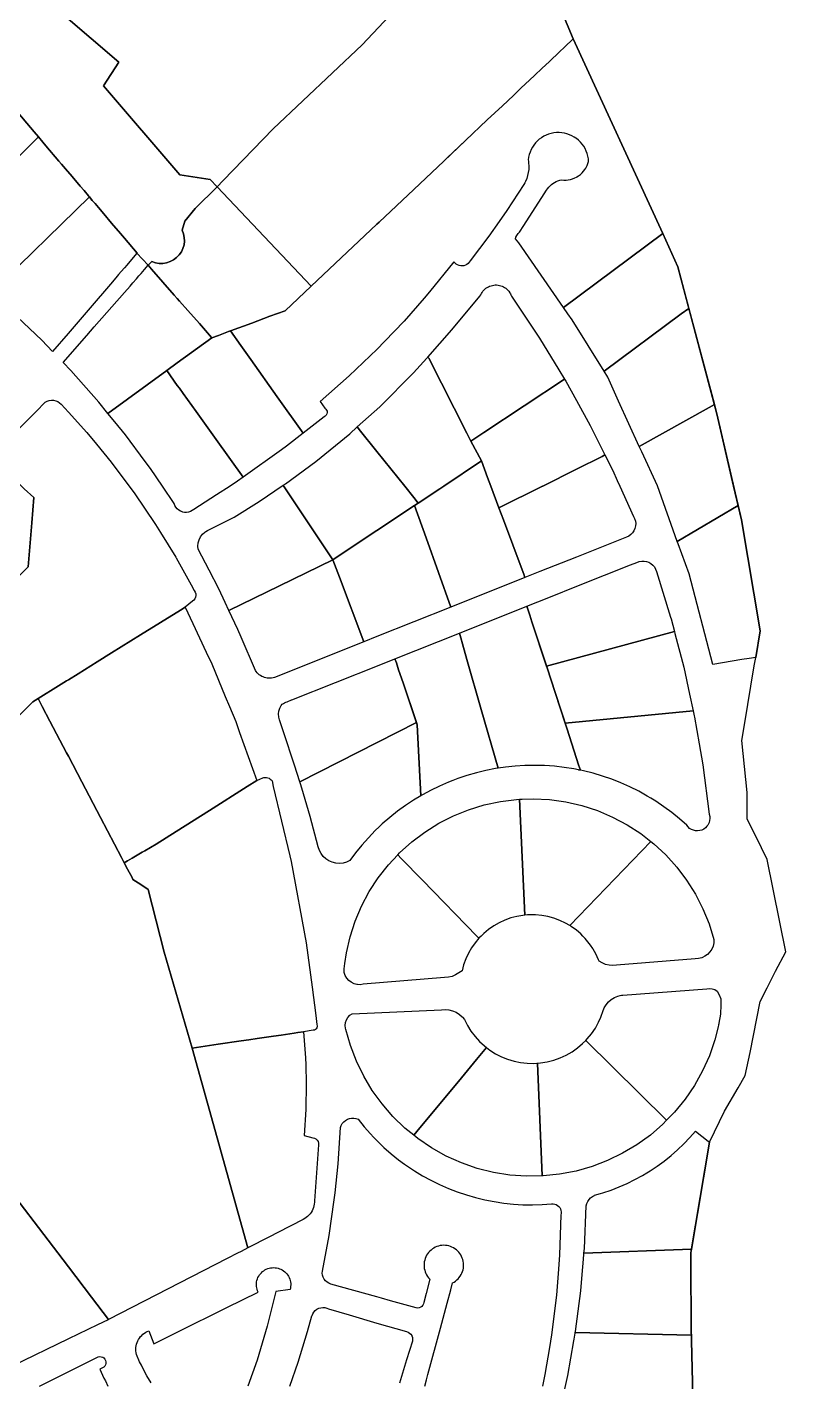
# Model space of a CAD drawing. Header units: metres. Extents: x 3 to 1027712, y 40 to 4430649.
# Drawn here: x 513044.7 to 513294.7, y 4412892.1 to 4413338.8 of the extents above; entities that cross this region are included whole.
import ezdxf

# ---------------------------------------------------------------- set-up
doc = ezdxf.new("R2010")
doc.units = ezdxf.units.M
doc.header["$MEASUREMENT"] = 0
doc.layers.add('A.ES.SDGC.CP.07003.cadastralparcel — CadastralParcel', color=1, linetype='Continuous')

msp = doc.modelspace()

# ---------------------------------------------------------------- linework, layer by layer
at = {"layer": 'A.ES.SDGC.CP.07003.cadastralparcel — CadastralParcel', "color": 7, "linetype": 'Continuous', "flags": 128}
for points in [[(513202.57, 4413387.81), (513224.6, 4413334.94), (513221.75, 4413332.25), (513220.11, 4413330.7), (513216.76, 4413327.54), (513214.31, 4413325.22), (513211.99, 4413323.04), (513210.25, 4413321.39), (513207.48, 4413318.78), (513204.89, 4413316.34), (513201.28, 4413312.92), (513196.31, 4413308.24), (513189.13, 4413301.46), (513181.94, 4413294.67), (513172.05, 4413285.33), (513160.65, 4413274.57), (513159.92, 4413273.88), (513144.21, 4413259.05), (513138.26, 4413253.44), (513138.26, 4413253.44), (513107.29, 4413286.21), (513109.31, 4413288.22), (513125.72, 4413305.35), (513155.11, 4413333.02), (513167.64, 4413346.26)], [(513263.98, 4412887.46), (513263.56, 4412905.62), (513263.52, 4412907.38), (513263.5, 4412908.28), (513263.35, 4412932.89), (513263.31, 4412934.66), (513269.46, 4412971.16), (513274.43, 4412981.37), (513278.91, 4412989.11), (513281.26, 4412993.17), (513282.92, 4413000.71), (513286.21, 4413017.51), (513288.47, 4413022.03), (513291.25, 4413027.58), (513294.67, 4413033.88), (513288.47, 4413064.39), (513286.63, 4413068.19), (513281.96, 4413077.83), (513281.96, 4413086.43), (513280.11, 4413103.61), (513280.98, 4413108.79), (513284.26, 4413128.27), (513284.72, 4413131), (513286.2, 4413139.78), (513280, 4413176.39), (513277.46, 4413187.42), (513271.97, 4413211.29), (513267.78, 4413227.01), (513259.06, 4413259.74), (513254.11, 4413270.82), (513224.6, 4413334.93), (513202.57, 4413387.81)], [(513046.84, 4413351.51), (513074.87, 4413327.24), (513069.85, 4413319.52), (513094.96, 4413290.18), (513105, 4413288.63), (513107.29, 4413286.21), (513107.29, 4413286.21), (513100.1, 4413279.01), (513096.65, 4413274.84), (513095.8, 4413271.89), (513096.24, 4413270.73), (513096.49, 4413269.52), (513096.54, 4413268.28), (513096.39, 4413267.05), (513096.04, 4413265.85), (513095.51, 4413264.73), (513094.8, 4413263.71), (513093.94, 4413262.82), (513092.95, 4413262.08), (513091.85, 4413261.5), (513090.67, 4413261.11), (513089.45, 4413260.92), (513088.21, 4413260.92), (513086.98, 4413261.13), (513085.81, 4413261.52), (513084.6, 4413260.29), (513080.88, 4413264.29), (513080.91, 4413264.33), (513076.75, 4413269.23), (513075.41, 4413270.81), (513072.55, 4413274.18), (513069.95, 4413277.24), (513068.18, 4413279.33), (513067.07, 4413280.64), (513066.16, 4413281.72), (513064.87, 4413283.24), (513063.45, 4413284.91), (513062.19, 4413286.4), (513059.53, 4413289.53), (513057.33, 4413292.13), (513056.07, 4413293.61), (513055.17, 4413294.67), (513050.87, 4413299.74), (513049.88, 4413300.9), (513048.43, 4413302.62), (513047, 4413304.3), (513040.39, 4413312.09)], [(513167.64, 4413346.26), (513155.11, 4413333.02), (513125.72, 4413305.35), (513109.31, 4413288.22), (513107.29, 4413286.21), (513105, 4413288.63), (513094.96, 4413290.18), (513069.85, 4413319.52), (513074.87, 4413327.24), (513046.84, 4413351.51)], [(513032.69, 4413251.17), (513065.21, 4413282.85), (513066.16, 4413281.72), (513067.07, 4413280.64), (513067.07, 4413280.64), (513068.18, 4413279.33), (513069.95, 4413277.24), (513072.55, 4413274.18), (513075.41, 4413270.81), (513076.75, 4413269.23), (513080.91, 4413264.33), (513080.88, 4413264.29), (513078.51, 4413261.52), (513077.52, 4413260.37), (513076.77, 4413259.49), (513075.73, 4413258.28), (513074.83, 4413257.22), (513074.4, 4413256.73), (513072.82, 4413254.88), (513064.82, 4413245.53), (513058.17, 4413237.77), (513053.11, 4413231.85), (513049.49, 4413235.62), (513039.45, 4413245.22)], [(513033.5, 4413197.89), (513047.64, 4413212.12), (513050.64, 4413215.14), (513051.28, 4413215.5), (513051.97, 4413215.72), (513052.68, 4413215.83), (513053.41, 4413215.81), (513054.12, 4413215.66), (513054.79, 4413215.38), (513055.4, 4413215), (513055.93, 4413214.51), (513058.29, 4413211.88), (513064.38, 4413205.14), (513067.54, 4413201.29), (513072.4, 4413195.38), (513078.21, 4413187.62), (513079.96, 4413185.26), (513087.04, 4413174.83), (513088.63, 4413172.24), (513093.65, 4413164.07), (513093.75, 4413163.88), (513098.7, 4413154.93), (513099.75, 4413153.02), (513100.05, 4413152.54), (513100.23, 4413152), (513100.27, 4413151.43), (513100.17, 4413150.87), (513099.93, 4413150.36), (513099.58, 4413149.91), (513099.13, 4413149.56), (513096.73, 4413147.57), (513095.22, 4413146.63), (513082.07, 4413138.45), (513072.51, 4413132.5), (513067.79, 4413129.56), (513061.49, 4413125.64), (513058.29, 4413123.65), (513057.69, 4413123.28), (513055.05, 4413121.63), (513048.32, 4413117.44), (513046.55, 4413116.34), (513045.07, 4413114.85), (513037.77, 4413107.51)], [(513043.98, 4413159.78), (513045.02, 4413160.83), (513045.24, 4413163.55), (513046.21, 4413175.43), (513046.88, 4413183.7), (513043.74, 4413186.64)], [(513037.77, 4413107.51), (513045.07, 4413114.85), (513046.55, 4413116.34), (513048.32, 4413117.44), (513049.68, 4413114.85), (513052.21, 4413110.01), (513057.69, 4413099.56), (513058.29, 4413098.41), (513062.69, 4413090.01), (513068.88, 4413078.2), (513075.78, 4413065.02), (513076.68, 4413063.31), (513077.82, 4413061.14), (513079.26, 4413058.39), (513079.56, 4413057.81), (513080.42, 4413057.24), (513082.14, 4413056.1), (513084.58, 4413054.48), (513089.87, 4413033.86), (513089.87, 4413033.86), (513099.06, 4413002.16), (513117.42, 4412936.28), (513115.18, 4412935.13), (513114.03, 4412934.54), (513110.62, 4412932.79), (513071.55, 4412912.68), (513065.93, 4412920.06), (513058.29, 4412930.11), (513054.82, 4412934.66), (513036.07, 4412959.27)], [(513175.69, 4412890.72), (513176.27, 4412892.85), (513176.73, 4412894.57), (513180.84, 4412909.79), (513183.07, 4412918.04), (513184.27, 4412922.5), (513184.89, 4412924.79), (513185.39, 4412925.06), (513185.86, 4412925.38), (513186.3, 4412925.73), (513186.7, 4412926.13), (513187.08, 4412926.55), (513187.28, 4412926.84), (513187.41, 4412927.01), (513187.7, 4412927.49), (513187.95, 4412928), (513188.16, 4412928.53), (513188.32, 4412929.07), (513188.43, 4412929.63), (513188.49, 4412930.19), (513188.51, 4412930.75), (513188.47, 4412931.32), (513188.39, 4412931.88), (513188.25, 4412932.43), (513188.07, 4412932.97), (513187.85, 4412933.48), (513187.58, 4412933.98), (513187.27, 4412934.45), (513186.92, 4412934.9), (513186.53, 4412935.31), (513186.11, 4412935.69), (513185.65, 4412936.02), (513185.17, 4412936.32), (513184.67, 4412936.58), (513184.14, 4412936.79), (513183.6, 4412936.95), (513183.05, 4412937.07), (513182.48, 4412937.14), (513181.92, 4412937.16), (513181.35, 4412937.13), (513180.79, 4412937.05), (513180.24, 4412936.92), (513179.7, 4412936.75), (513179.18, 4412936.53), (513178.68, 4412936.26), (513178.21, 4412935.96), (513177.76, 4412935.61), (513177.34, 4412935.22), (513176.96, 4412934.81), (513176.62, 4412934.35), (513176.32, 4412933.88), (513176.06, 4412933.37), (513175.84, 4412932.85), (513175.67, 4412932.31), (513175.55, 4412931.76), (513175.48, 4412931.2), (513175.45, 4412930.63), (513175.48, 4412930.07), (513175.55, 4412929.51), (513175.67, 4412928.95), (513175.84, 4412928.41), (513176.06, 4412927.89), (513176.32, 4412927.39), (513176.62, 4412926.91), (513176.96, 4412926.46), (513177.34, 4412926.04), (513177.33, 4412926), (513176.13, 4412921.3), (513175.38, 4412918.34), (513175.28, 4412917.85), (513175.07, 4412917.4), (513174.75, 4412917.02), (513174.35, 4412916.72), (513173.88, 4412916.53), (513173.39, 4412916.46), (513172.89, 4412916.51), (513164.39, 4412918.9), (513161.49, 4412919.71), (513159.92, 4412920.15), (513152.38, 4412922.27), (513144.79, 4412924.4), (513144.14, 4412924.65), (513143.55, 4412925.01), (513143.03, 4412925.47), (513142.6, 4412926.02), (513142.27, 4412926.63), (513142.05, 4412927.29), (513141.95, 4412927.98), (513141.97, 4412928.65), (513141.97, 4412928.67), (513144.16, 4412940.39), (513145.89, 4412952.2), (513146.13, 4412954.47), (513147.15, 4412964.06), (513147.93, 4412975.97), (513148.18, 4412976.66), (513148.54, 4412977.29), (513149, 4412977.86), (513149.56, 4412978.34), (513150.19, 4412978.71), (513150.87, 4412978.96), (513151.59, 4412979.1), (513152.32, 4412979.1), (513153.04, 4412978.98), (513153.73, 4412978.74), (513155.7, 4412976.28), (513157.78, 4412973.9), (513158.8, 4412972.83), (513158.8, 4412972.83), (513159.92, 4412971.67), (513162.25, 4412969.43), (513164.63, 4412967.35), (513167.09, 4412965.38), (513169.07, 4412963.93), (513169.64, 4412963.51), (513172.27, 4412961.76), (513174.97, 4412960.12), (513177.74, 4412958.6), (513180.16, 4412957.41), (513180.57, 4412957.21), (513183.47, 4412955.94), (513186.41, 4412954.8), (513189.41, 4412953.79), (513192.44, 4412952.92), (513195.51, 4412952.17), (513198.61, 4412951.56), (513201.74, 4412951.09), (513204.88, 4412950.76), (513208.03, 4412950.56), (513208.65, 4412950.55), (513211.19, 4412950.5), (513214.35, 4412950.58), (513217.5, 4412950.8), (513218.01, 4412950.82), (513218.51, 4412950.74), (513219, 4412950.57), (513219.44, 4412950.32), (513219.83, 4412950), (513220.16, 4412949.61), (513220.42, 4412949.17), (513220.58, 4412948.68), (513220.66, 4412948.18), (513220.65, 4412947.67), (513220.55, 4412947.17), (513220.12, 4412933.96), (513219.65, 4412927.91), (513219.09, 4412920.77), (513217.48, 4412907.65), (513216.77, 4412903.42), (513215.28, 4412894.61), (513214.44, 4412890.72)], [(513036.07, 4412959.27), (513054.82, 4412934.66), (513058.29, 4412930.11), (513065.93, 4412920.06), (513071.55, 4412912.68), (513071.43, 4412912.62), (513067.93, 4412910.93), (513058.29, 4412906.28), (513039.72, 4412897.33)], [(513085.54, 4412891.83), (513084.18, 4412894.1), (513082.93, 4412896.41), (513082.33, 4412897.64), (513081.77, 4412898.78), (513080.71, 4412901.2), (513080.59, 4412901.76), (513080.52, 4412902.32), (513080.5, 4412902.88), (513080.53, 4412903.45), (513080.61, 4412904.01), (513080.74, 4412904.56), (513080.91, 4412905.1), (513081.13, 4412905.62), (513081.4, 4412906.12), (513081.71, 4412906.59), (513082.06, 4412907.04), (513082.44, 4412907.45), (513082.87, 4412907.83), (513083.32, 4412908.17), (513083.8, 4412908.47), (513084.3, 4412908.72), (513084.83, 4412908.93), (513086.46, 4412904.71), (513094.18, 4412908.54), (513110.52, 4412916.64), (513120.77, 4412921.72), (513120.58, 4412922.18), (513120.43, 4412922.65), (513120.32, 4412923.13), (513120.25, 4412923.62), (513120.24, 4412923.97), (513120.24, 4412923.97), (513120.23, 4412924.12), (513120.25, 4412924.61), (513120.31, 4412925.1), (513120.42, 4412925.59), (513120.57, 4412926.06), (513120.75, 4412926.52), (513120.98, 4412926.96), (513121.25, 4412927.38), (513121.55, 4412927.77), (513121.88, 4412928.14), (513122.25, 4412928.47), (513122.64, 4412928.77), (513123.06, 4412929.04), (513123.5, 4412929.27), (513123.96, 4412929.46), (513124.43, 4412929.61), (513124.91, 4412929.71), (513125.4, 4412929.78), (513125.9, 4412929.8), (513126.39, 4412929.78), (513126.89, 4412929.71), (513127.37, 4412929.6), (513127.84, 4412929.45), (513128.3, 4412929.26), (513128.74, 4412929.03), (513129.15, 4412928.76), (513129.55, 4412928.46), (513129.91, 4412928.12), (513130.24, 4412927.76), (513130.54, 4412927.36), (513130.81, 4412926.94), (513131.03, 4412926.5), (513131.22, 4412926.04), (513131.37, 4412925.57), (513131.47, 4412925.08), (513131.53, 4412924.59), (513131.55, 4412924.1), (513131.52, 4412923.6), (513131.49, 4412923.33), (513131.46, 4412923.11), (513131.34, 4412922.63), (513126.67, 4412921.95), (513124.24, 4412912.22), (513123.82, 4412910.52), (513120.43, 4412899.24), (513117.42, 4412890.72)], [(513131.29, 4412890.72), (513133.99, 4412898.58), (513137.02, 4412908.79), (513138.54, 4412913.93), (513138.56, 4412913.99), (513138.82, 4412914.61), (513139.18, 4412915.17), (513139.63, 4412915.67), (513140.17, 4412916.07), (513140.77, 4412916.38), (513141.41, 4412916.58), (513142.07, 4412916.66), (513142.74, 4412916.63), (513143.4, 4412916.48), (513144.02, 4412916.22), (513150.76, 4412914.24), (513159.92, 4412911.54), (513169.63, 4412908.69), (513170.2, 4412908.53), (513170.72, 4412908.24), (513171.15, 4412907.83), (513171.39, 4412907.46), (513171.47, 4412907.33), (513171.66, 4412906.77), (513171.68, 4412906.49), (513171.71, 4412906.18), (513171.61, 4412905.59), (513169.72, 4412899.35), (513167.39, 4412891.69)], [(513048.76, 4412890.72), (513068.14, 4412900.39), (513068.63, 4412900.48), (513069.12, 4412900.44), (513069.59, 4412900.28), (513070, 4412900.01), (513070.33, 4412899.65), (513070.56, 4412899.21), (513070.68, 4412898.73), (513070.67, 4412898.23), (513070.54, 4412897.76), (513070.29, 4412897.33), (513069.94, 4412896.98), (513068.69, 4412896.35), (513070.02, 4412893.36), (513070.47, 4412892.46), (513071.33, 4412890.72)]]:
    msp.add_lwpolyline(points, dxfattribs=at)
for points in [[(513035.15, 4413289.55), (513006.22, 4413312.4), (513014.37, 4413326.55), (513019.77, 4413335.91), (513019.94, 4413336.21), (513020.19, 4413335.91), (513021.15, 4413334.78), (513028.44, 4413326.19), (513040.39, 4413312.09), (513047, 4413304.3), (513048.43, 4413302.62), (513035.15, 4413289.55)], [(513135.59, 4413204.94), (513127.07, 4413216.97), (513118.36, 4413229.27), (513115.13, 4413233.83), (513111.71, 4413238.66), (513118.71, 4413241.26), (513124.7, 4413243.48), (513129.67, 4413245.33), (513138.26, 4413253.44), (513144.21, 4413259.05), (513159.92, 4413273.88), (513160.65, 4413274.57), (513172.05, 4413285.33), (513181.94, 4413294.67), (513183.03, 4413295.7), (513189.13, 4413301.46), (513196.31, 4413308.24), (513201.28, 4413312.92), (513204.89, 4413316.34), (513207.48, 4413318.78), (513210.25, 4413321.39), (513211.99, 4413323.04), (513214.31, 4413325.22), (513216.76, 4413327.54), (513220.11, 4413330.7), (513221.75, 4413332.25), (513224.6, 4413334.94), (513254.1, 4413270.82), (513221.43, 4413246.38), (513206.69, 4413267.69), (513205.64, 4413269.06), (513205.75, 4413269.53), (513206.03, 4413270.17), (513206.42, 4413270.76), (513206.89, 4413271.27), (513208.32, 4413273.47), (513215.03, 4413283.82), (513215.81, 4413285.02), (513216.15, 4413285.55), (513216.54, 4413286.04), (513216.97, 4413286.49), (513217.43, 4413286.91), (513217.93, 4413287.29), (513218.46, 4413287.62), (513219.01, 4413287.9), (513219.59, 4413288.14), (513220.19, 4413288.32), (513220.8, 4413288.45), (513221.53, 4413288.4), (513222.26, 4413288.41), (513222.99, 4413288.49), (513223.72, 4413288.64), (513224.42, 4413288.85), (513225.1, 4413289.12), (513225.66, 4413289.4), (513225.76, 4413289.45), (513226.38, 4413289.84), (513226.97, 4413290.29), (513227.51, 4413290.78), (513228.01, 4413291.32), (513228.45, 4413291.91), (513228.73, 4413292.35), (513228.85, 4413292.53), (513229.18, 4413293.18), (513229.45, 4413293.87), (513229.67, 4413294.57), (513229.66, 4413294.67), (513229.59, 4413295.44), (513229.43, 4413296.31), (513229.2, 4413297.15), (513228.89, 4413297.98), (513228.51, 4413298.77), (513228.07, 4413299.53), (513227.56, 4413300.24), (513226.99, 4413300.91), (513226.36, 4413301.53), (513225.66, 4413302.09), (513225.43, 4413302.25), (513224.95, 4413302.58), (513224.18, 4413303.01), (513223.38, 4413303.37), (513222.55, 4413303.65), (513221.7, 4413303.87), (513220.83, 4413304.01), (513219.96, 4413304.07), (513219.08, 4413304.05), (513218.2, 4413303.96), (513217.34, 4413303.79), (513216.5, 4413303.54), (513215.68, 4413303.22), (513214.89, 4413302.83), (513214.14, 4413302.38), (513213.43, 4413301.86), (513212.77, 4413301.28), (513212.17, 4413300.64), (513211.62, 4413299.95), (513211.14, 4413299.22), (513210.72, 4413298.44), (513210.37, 4413297.64), (513210.1, 4413296.8), (513209.89, 4413295.95), (513209.77, 4413295.08), (513209.83, 4413294.67), (513209.92, 4413294.04), (513209.98, 4413292.99), (513209.95, 4413291.94), (513209.81, 4413290.9), (513209.59, 4413289.87), (513209.27, 4413288.87), (513208.86, 4413287.9), (513208.66, 4413287.52), (513208.37, 4413286.98), (513202.77, 4413278.36), (513200.24, 4413274.76), (513196.86, 4413269.96), (513190.65, 4413261.77), (513190.36, 4413261.32), (513190, 4413260.92), (513189.58, 4413260.59), (513189.11, 4413260.34), (513188.6, 4413260.17), (513188.07, 4413260.1), (513187.54, 4413260.11), (513187.01, 4413260.22), (513186.52, 4413260.42), (513186.06, 4413260.7), (513185.79, 4413260.94), (513185.66, 4413261.05), (513185.33, 4413261.47), (513177.31, 4413251.51), (513175.51, 4413249.46), (513168.87, 4413241.9), (513162.43, 4413235.17), (513160.03, 4413232.67), (513150.8, 4413223.82), (513141.2, 4413215.39), (513142.77, 4413213.17), (513143.1, 4413212.9), (513143.35, 4413212.55), (513143.5, 4413212.15), (513143.52, 4413211.72), (513143.44, 4413211.3), (513143.23, 4413210.92), (513142.94, 4413210.6), (513142.57, 4413210.38), (513135.59, 4413204.94)], [(513034.77, 4413289.16), (513048.43, 4413302.62), (513049.88, 4413300.9), (513050.87, 4413299.74), (513055.17, 4413294.67), (513056.07, 4413293.61), (513057.33, 4413292.13), (513059.53, 4413289.53), (513062.19, 4413286.4), (513063.45, 4413284.91), (513064.87, 4413283.24), (513065.21, 4413282.85), (513032.69, 4413251.17), (513029.02, 4413254.4), (513028.44, 4413254.87), (513019.56, 4413262.06), (513018.22, 4413263.14), (513015.74, 4413264.98), (513012.59, 4413267.32), (513034.77, 4413289.16)], [(513138.26, 4413253.44), (513129.67, 4413245.33), (513124.7, 4413243.48), (513118.71, 4413241.26), (513111.71, 4413238.66), (513111.08, 4413238.42), (513107.79, 4413237.2), (513105.55, 4413236.37), (513105.46, 4413236.47), (513101.44, 4413241.06), (513097.64, 4413245.4), (513094.9, 4413248.52), (513094.18, 4413249.35), (513093.18, 4413250.5), (513089.43, 4413254.77), (513085.72, 4413259.01), (513084.6, 4413260.29), (513085.81, 4413261.52), (513086.98, 4413261.13), (513088.21, 4413260.92), (513089.45, 4413260.92), (513090.67, 4413261.11), (513091.85, 4413261.5), (513092.95, 4413262.08), (513093.94, 4413262.82), (513094.8, 4413263.71), (513095.51, 4413264.73), (513096.04, 4413265.85), (513096.39, 4413267.05), (513096.54, 4413268.28), (513096.49, 4413269.52), (513096.24, 4413270.73), (513095.8, 4413271.89), (513096.65, 4413274.84), (513100.1, 4413279.01), (513107.29, 4413286.21), (513138.26, 4413253.44)], [(513254.1, 4413270.82), (513259.06, 4413259.74), (513262.71, 4413246.04), (513260.16, 4413244.27), (513234.75, 4413225.42), (513224.23, 4413242.34), (513222.84, 4413244.34), (513221.43, 4413246.38), (513254.1, 4413270.82)], [(513085.72, 4413259.01), (513089.43, 4413254.77), (513093.18, 4413250.5), (513094.18, 4413249.35), (513094.9, 4413248.52), (513097.64, 4413245.4), (513101.44, 4413241.06), (513105.46, 4413236.47), (513105.55, 4413236.37), (513094.18, 4413228.09), (513090.71, 4413225.56), (513071.34, 4413211.46), (513068.31, 4413215.19), (513059.11, 4413225.6), (513056.56, 4413228.26), (513064.33, 4413237.14), (513066.81, 4413239.97), (513076.78, 4413251.36), (513078.61, 4413253.45), (513079.51, 4413254.48), (513080.73, 4413255.87), (513081.55, 4413256.81), (513082.24, 4413257.59), (513083.34, 4413258.86), (513084.6, 4413260.29), (513085.72, 4413259.01)], [(513177.09, 4413229.65), (513176.74, 4413230.04), (513184.57, 4413239.07), (513193.79, 4413250.07), (513194.15, 4413250.54), (513194.35, 4413250.97), (513194.59, 4413251.37), (513194.87, 4413251.75), (513195.17, 4413252.1), (513195.5, 4413252.43), (513195.86, 4413252.73), (513196.25, 4413252.99), (513196.65, 4413253.22), (513197.08, 4413253.42), (513197.52, 4413253.58), (513197.97, 4413253.69), (513198.43, 4413253.77), (513198.9, 4413253.81), (513199.37, 4413253.81), (513199.83, 4413253.77), (513200.29, 4413253.69), (513200.74, 4413253.57), (513201.18, 4413253.41), (513201.61, 4413253.21), (513202.01, 4413252.98), (513202.4, 4413252.71), (513202.75, 4413252.41), (513203.09, 4413252.08), (513203.39, 4413251.73), (513203.56, 4413251.49), (513203.66, 4413251.35), (513203.9, 4413250.94), (513204.1, 4413250.52), (513204.26, 4413250.08), (513213.04, 4413236.93), (513213.49, 4413236.26), (513219.86, 4413225.81), (513221.74, 4413222.73), (513195.2, 4413205.2), (513190.89, 4413202.35), (513189.51, 4413204.95), (513177.09, 4413229.65)], [(513260.16, 4413244.27), (513262.71, 4413246.04), (513271.13, 4413214.44), (513269.37, 4413213.44), (513246.38, 4413200.57), (513239.49, 4413215.55), (513235.99, 4413223.42), (513234.75, 4413225.42), (513260.16, 4413244.27)], [(513111.71, 4413238.66), (513115.13, 4413233.83), (513118.36, 4413229.27), (513127.07, 4413216.97), (513135.59, 4413204.94), (513130.1, 4413200.66), (513128.54, 4413199.44), (513115.89, 4413190.45), (513107, 4413202.84), (513100.37, 4413212.08), (513096.12, 4413218.02), (513094.85, 4413219.78), (513094.18, 4413220.72), (513090.71, 4413225.56), (513094.18, 4413228.09), (513105.55, 4413236.37), (513107.79, 4413237.2), (513111.08, 4413238.42), (513111.71, 4413238.66)], [(513176.39, 4413229.66), (513176.74, 4413230.04), (513177.09, 4413229.65), (513189.51, 4413204.95), (513190.89, 4413202.35), (513194.38, 4413195.79), (513181.95, 4413187.51), (513180.64, 4413186.64), (513173.56, 4413181.92), (513172.08, 4413183.77), (513169.08, 4413187.51), (513159.92, 4413198.95), (513154.11, 4413206.21), (513153.84, 4413206.54), (513153.47, 4413207.01), (513160.86, 4413213.68), (513172.03, 4413224.85), (513176.39, 4413229.66)], [(513094.85, 4413219.78), (513096.12, 4413218.02), (513100.37, 4413212.08), (513107, 4413202.84), (513115.89, 4413190.45), (513114.05, 4413189.14), (513111.54, 4413187.52), (513107.04, 4413184.61), (513099.67, 4413179.83), (513099.11, 4413179.48), (513098.51, 4413179.13), (513097.87, 4413178.92), (513097.2, 4413178.8), (513096.52, 4413178.83), (513095.89, 4413178.94), (513095.85, 4413178.96), (513095.22, 4413179.2), (513094.64, 4413179.55), (513094.13, 4413180), (513093.71, 4413180.54), (513093.39, 4413181.14), (513093.18, 4413181.78), (513089.28, 4413187.52), (513085.36, 4413193.26), (513083.58, 4413195.66), (513077.06, 4413204.4), (513073.55, 4413208.73), (513071.34, 4413211.46), (513090.71, 4413225.56), (513094.18, 4413220.72), (513094.85, 4413219.78)], [(513195.2, 4413205.2), (513221.74, 4413222.73), (513222.14, 4413222.07), (513225.66, 4413215.7), (513230.18, 4413207.53), (513235.07, 4413197.75), (513234.1, 4413197.27), (513225.66, 4413193.04), (513214.6, 4413187.51), (513214.45, 4413187.43), (513200.15, 4413180.29), (513197.46, 4413187.51), (513196.41, 4413190.32), (513194.38, 4413195.79), (513190.89, 4413202.35), (513195.2, 4413205.2)], [(513278.91, 4413181.14), (513258.9, 4413169.28), (513252.37, 4413187.54), (513247.21, 4413198.75), (513246.38, 4413200.57), (513269.37, 4413213.44), (513271.13, 4413214.44), (513271.97, 4413211.29), (513277.95, 4413185.31), (513278.91, 4413181.14)], [(513147.17, 4413164.36), (513145.42, 4413163.18), (513129.36, 4413187.29), (513129, 4413187.75), (513129.79, 4413188.29), (513139.77, 4413195.63), (513150.96, 4413204.74), (513153.47, 4413207.01), (513153.84, 4413206.54), (513154.11, 4413206.21), (513159.92, 4413198.95), (513169.08, 4413187.51), (513172.08, 4413183.77), (513173.56, 4413181.92), (513172.33, 4413181.1), (513159.92, 4413172.85), (513147.17, 4413164.36)], [(513033.93, 4413195.83), (513038.29, 4413191.75), (513040.35, 4413189.82), (513042.37, 4413187.93), (513043.74, 4413186.64), (513046.88, 4413183.7), (513046.21, 4413175.43), (513045.24, 4413163.55), (513045.02, 4413160.83), (513043.98, 4413159.78), (513042.86, 4413158.65), (513040.05, 4413155.8), (513033.71, 4413149.39), (513033.16, 4413149.97), (513032.39, 4413150.78), (513029.65, 4413153.65), (513010.01, 4413174.22), (513020.29, 4413184.58), (513032.65, 4413197.03), (513033.93, 4413195.83)], [(513194.38, 4413195.79), (513196.41, 4413190.32), (513197.46, 4413187.51), (513200.15, 4413180.29), (513201.61, 4413176.38), (513207.77, 4413159.84), (513208.29, 4413158.44), (513208.71, 4413157.32), (513184.25, 4413147.55), (513176.12, 4413170.46), (513172.33, 4413181.1), (513173.56, 4413181.92), (513180.64, 4413186.64), (513181.95, 4413187.51), (513194.38, 4413195.79)], [(513235.07, 4413197.75), (513237.62, 4413192.66), (513239.11, 4413189.34), (513239.93, 4413187.51), (513244.43, 4413177.5), (513244.82, 4413176.77), (513245.07, 4413175.98), (513245.18, 4413175.16), (513245.13, 4413174.34), (513244.94, 4413173.53), (513244.61, 4413172.77), (513244.15, 4413172.09), (513243.57, 4413171.49), (513242.89, 4413171.01), (513242.14, 4413170.66), (513239.43, 4413169.58), (513225.66, 4413164.08), (513213.65, 4413159.29), (513208.71, 4413157.32), (513208.29, 4413158.44), (513207.77, 4413159.84), (513201.61, 4413176.38), (513200.15, 4413180.29), (513214.45, 4413187.43), (513214.6, 4413187.51), (513225.66, 4413193.04), (513234.1, 4413197.27), (513235.07, 4413197.75)], [(513145.42, 4413163.18), (513127.79, 4413154.6), (513111.15, 4413146.5), (513109.94, 4413149.06), (513107.81, 4413153.58), (513104.64, 4413159.73), (513101.05, 4413166.67), (513100.95, 4413167.73), (513101.05, 4413168.79), (513101.35, 4413169.81), (513101.83, 4413170.76), (513102.48, 4413171.6), (513103.28, 4413172.31), (513103.53, 4413172.49), (513104.09, 4413172.81), (513112.87, 4413177.27), (513121.09, 4413182.46), (513129, 4413187.75), (513129.36, 4413187.29), (513145.42, 4413163.18)], [(513172.33, 4413181.1), (513176.12, 4413170.46), (513184.25, 4413147.55), (513159.92, 4413137.85), (513155.68, 4413136.16), (513147.61, 4413157.42), (513145.42, 4413163.18), (513147.17, 4413164.36), (513159.92, 4413172.85), (513172.33, 4413181.1)], [(513280, 4413176.39), (513286.19, 4413139.78), (513284.72, 4413131.01), (513282.62, 4413130.66), (513280.2, 4413130.27), (513270.56, 4413128.69), (513262.75, 4413158.52), (513259.19, 4413168.46), (513258.9, 4413169.28), (513278.91, 4413181.14), (513280, 4413176.39)], [(513145.42, 4413163.18), (513147.61, 4413157.42), (513155.68, 4413136.16), (513126.19, 4413124.39), (513125.73, 4413124.26), (513125.25, 4413124.18), (513124.77, 4413124.14), (513124.29, 4413124.14), (513123.85, 4413124.18), (513123.81, 4413124.18), (513123.34, 4413124.27), (513122.87, 4413124.39), (513122.42, 4413124.56), (513121.99, 4413124.76), (513121.57, 4413125.01), (513121.18, 4413125.28), (513120.81, 4413125.6), (513120.47, 4413125.94), (513120.17, 4413126.31), (513119.89, 4413126.71), (513115.19, 4413137.69), (513114.09, 4413140.26), (513111.15, 4413146.5), (513127.79, 4413154.6), (513145.42, 4413163.18)], [(513215.8, 4413128.14), (513211.02, 4413142.79), (513210.32, 4413144.95), (513209.36, 4413147.89), (513216.58, 4413150.77), (513226.38, 4413154.68), (513243.5, 4413161.5), (513245.61, 4413162.34), (513246.36, 4413162.63), (513247.16, 4413162.78), (513247.96, 4413162.79), (513248.76, 4413162.66), (513249.52, 4413162.39), (513250.22, 4413161.99), (513250.84, 4413161.47), (513251.36, 4413160.85), (513251.76, 4413160.15), (513252.03, 4413159.39), (513256.68, 4413144.27), (513256.86, 4413143.69), (513257.95, 4413139.52), (513215.8, 4413128.14)], [(513096.73, 4413147.57), (513099.29, 4413142.15), (513103.73, 4413132.73), (513105.54, 4413128.9), (513109.98, 4413118.16), (513111.35, 4413114.85), (513113.42, 4413109.83), (513114.68, 4413106.29), (513120.35, 4413090.38), (513117.2, 4413088.39), (513104.78, 4413080.54), (513093.83, 4413073.62), (513087.24, 4413069.46), (513083.47, 4413067.27), (513082.58, 4413066.75), (513080.93, 4413065.78), (513079.33, 4413064.85), (513077.76, 4413063.94), (513076.68, 4413063.31), (513075.78, 4413065.02), (513068.88, 4413078.2), (513062.69, 4413090.01), (513058.29, 4413098.41), (513057.69, 4413099.56), (513052.21, 4413110.01), (513049.68, 4413114.85), (513048.32, 4413117.44), (513055.05, 4413121.63), (513057.69, 4413123.28), (513058.29, 4413123.65), (513061.49, 4413125.64), (513067.79, 4413129.56), (513072.51, 4413132.5), (513082.07, 4413138.45), (513095.22, 4413146.63), (513096.73, 4413147.57)], [(513210.32, 4413144.95), (513211.02, 4413142.79), (513215.98, 4413127.57), (513218.63, 4413119.44), (513222.56, 4413107.36), (513226.38, 4413095.62), (513226.98, 4413093.78), (513226.51, 4413093.87), (513226.38, 4413093.9), (513224.83, 4413094.22), (513221.64, 4413094.73), (513218.42, 4413095.1), (513215.19, 4413095.32), (513211.95, 4413095.41), (513208.71, 4413095.35), (513205.48, 4413095.15), (513202.25, 4413094.81), (513199.88, 4413094.45), (513194.33, 4413113.81), (513189.6, 4413130.31), (513188.11, 4413135.49), (513187.54, 4413137.5), (513187.1, 4413139.02), (513209.36, 4413147.89), (513210.32, 4413144.95)], [(513174.37, 4413085.38), (513173.19, 4413108.81), (513168.53, 4413122.66), (513167.09, 4413126.96), (513166.34, 4413129.19), (513165.88, 4413130.56), (513187.1, 4413139.02), (513187.54, 4413137.5), (513188.11, 4413135.49), (513189.6, 4413130.31), (513194.33, 4413113.81), (513199.88, 4413094.45), (513199.05, 4413094.33), (513195.87, 4413093.72), (513192.72, 4413092.96), (513189.61, 4413092.07), (513186.54, 4413091.05), (513185, 4413090.46), (513183.51, 4413089.89), (513180.54, 4413088.58), (513177.63, 4413087.17), (513176.59, 4413086.61), (513174.78, 4413085.62), (513174.37, 4413085.38)], [(513221.92, 4413109.34), (513218.63, 4413119.44), (513215.98, 4413127.57), (513215.8, 4413128.14), (513257.95, 4413139.52), (513258.1, 4413138.94), (513261.02, 4413127.81), (513262.95, 4413118.9), (513264.16, 4413113.35), (513221.92, 4413109.34)], [(513134.56, 4413089.96), (513132.76, 4413095.44), (513129.12, 4413106.52), (513127.85, 4413110.41), (513127.57, 4413111.36), (513127.49, 4413112.35), (513127.62, 4413113.33), (513127.93, 4413114.26), (513128.43, 4413115.11), (513128.76, 4413115.58), (513129.12, 4413115.83), (513129.5, 4413116.06), (513129.9, 4413116.25), (513130.32, 4413116.39), (513131.78, 4413116.98), (513131.88, 4413117.02), (513160.65, 4413128.48), (513165.88, 4413130.56), (513166.34, 4413129.19), (513167.09, 4413126.96), (513168.53, 4413122.66), (513172.96, 4413109.5), (513134.56, 4413089.96)], [(513264.57, 4413111.34), (513266.09, 4413102.53), (513267.3, 4413095.57), (513269.41, 4413079.28), (513269.57, 4413078.6), (513269.62, 4413077.9), (513269.55, 4413077.2), (513269.36, 4413076.52), (513269.07, 4413075.88), (513268.97, 4413075.73), (513268.66, 4413075.31), (513268.17, 4413074.81), (513267.6, 4413074.4), (513266.97, 4413074.09), (513266.29, 4413073.89), (513265.59, 4413073.81), (513264.89, 4413073.85), (513264.21, 4413074.01), (513263.56, 4413074.28), (513262.96, 4413074.65), (513262.44, 4413075.12), (513262.01, 4413075.67), (513259.59, 4413077.82), (513257.07, 4413079.86), (513254.47, 4413081.78), (513251.78, 4413083.6), (513250.18, 4413084.58), (513249.02, 4413085.29), (513246.19, 4413086.86), (513243.29, 4413088.31), (513240.33, 4413089.63), (513237.32, 4413090.81), (513234.26, 4413091.87), (513231.15, 4413092.79), (513228.01, 4413093.57), (513226.98, 4413093.78), (513226.38, 4413095.62), (513222.56, 4413107.36), (513221.92, 4413109.34), (513264.16, 4413113.35), (513264.5, 4413111.76), (513264.57, 4413111.34)], [(513173.19, 4413108.81), (513174.37, 4413085.38), (513172.01, 4413083.96), (513169.31, 4413082.17), (513166.69, 4413080.26), (513164.15, 4413078.25), (513161.71, 4413076.12), (513160.64, 4413075.1), (513159.36, 4413073.89), (513157.11, 4413071.55), (513154.97, 4413069.13), (513152.93, 4413066.61), (513151, 4413064.01), (513149.92, 4413063.51), (513148.77, 4413063.19), (513147.58, 4413063.08), (513146.39, 4413063.17), (513145.24, 4413063.45), (513144.14, 4413063.92), (513143.14, 4413064.57), (513142.26, 4413065.38), (513141.53, 4413066.32), (513140.99, 4413067.32), (513140.97, 4413067.37), (513140.59, 4413068.5), (513140.57, 4413068.59), (513137.96, 4413078.52), (513135.24, 4413087.88), (513134.78, 4413089.27), (513134.56, 4413089.96), (513172.96, 4413109.5), (513173.19, 4413108.81)], [(513084.58, 4413054.48), (513082.14, 4413056.1), (513080.42, 4413057.24), (513079.56, 4413057.81), (513079.26, 4413058.39), (513077.82, 4413061.14), (513076.68, 4413063.31), (513077.76, 4413063.94), (513079.33, 4413064.85), (513080.93, 4413065.78), (513082.58, 4413066.75), (513083.47, 4413067.27), (513087.24, 4413069.46), (513093.83, 4413073.62), (513104.78, 4413080.54), (513117.2, 4413088.39), (513120.35, 4413090.38), (513122.3, 4413091.25), (513122.72, 4413091.38), (513123.15, 4413091.43), (513123.59, 4413091.41), (513124.02, 4413091.32), (513124.42, 4413091.15), (513124.79, 4413090.91), (513125.11, 4413090.62), (513125.38, 4413090.27), (513125.8, 4413088.48), (513131.22, 4413065.62), (513131.66, 4413063.75), (513136.6, 4413036.95), (513138.55, 4413022.23), (513139.79, 4413012.89), (513140.18, 4413009.94), (513140.27, 4413009.57), (513140.26, 4413009.19), (513140.15, 4413008.83), (513139.94, 4413008.52), (513139.66, 4413008.27), (513139.32, 4413008.11), (513138.94, 4413008.05), (513135.76, 4413007.58), (513133.9, 4413007.31), (513132.64, 4413007.12), (513128.34, 4413006.48), (513125.84, 4413006.12), (513120.44, 4413005.32), (513117.7, 4413004.91), (513115.23, 4413004.55), (513107.64, 4413003.43), (513099.06, 4413002.16), (513089.87, 4413033.86), (513084.58, 4413054.48)], [(513208.64, 4413046.01), (513208.05, 4413045.96), (513206.01, 4413045.62), (513204.01, 4413045.09), (513202.07, 4413044.39), (513200.19, 4413043.52), (513198.4, 4413042.49), (513196.7, 4413041.31), (513195.11, 4413039.99), (513194.24, 4413039.12), (513193.65, 4413038.53), (513193.53, 4413038.39), (513192.82, 4413039.12), (513174.94, 4413057.52), (513167.92, 4413064.73), (513166.78, 4413065.9), (513167.39, 4413066.55), (513171.4, 4413070.17), (513175.72, 4413073.44), (513180.31, 4413076.31), (513185.12, 4413078.77), (513190.14, 4413080.8), (513195.31, 4413082.39), (513200.6, 4413083.52), (513205.97, 4413084.19), (513206.86, 4413084.22), (513208.64, 4413046.01)], [(513207.8, 4413084.26), (513211.38, 4413084.38), (513216.78, 4413084.11), (513222.14, 4413083.36), (513227.42, 4413082.15), (513232.56, 4413080.48), (513237.55, 4413078.38), (513242.33, 4413075.84), (513246.87, 4413072.9), (513250.15, 4413070.34), (513223.48, 4413042.56), (513222.07, 4413043.4), (513220.2, 4413044.29), (513218.27, 4413045.01), (513216.27, 4413045.56), (513214.24, 4413045.93), (513212.18, 4413046.12), (513210.11, 4413046.13), (513209.58, 4413046.09), (513208.64, 4413046.01), (513206.86, 4413084.22), (513207.8, 4413084.26)], [(513250.15, 4413070.34), (513251.14, 4413069.57), (513255.1, 4413065.89), (513258.72, 4413061.87), (513261.98, 4413057.55), (513264.86, 4413052.97), (513267.32, 4413048.15), (513269.35, 4413043.13), (513270.94, 4413037.96), (513270.9, 4413036.87), (513270.66, 4413035.8), (513270.22, 4413034.79), (513269.62, 4413033.88), (513268.85, 4413033.1), (513267.96, 4413032.46), (513267.17, 4413032.08), (513266.97, 4413032), (513265.91, 4413031.73), (513264.81, 4413031.65), (513264.79, 4413031.65), (513238.91, 4413029.48), (513237.69, 4413029.38), (513236.48, 4413029.48), (513235.29, 4413029.78), (513234.17, 4413030.26), (513233.14, 4413030.9), (513232.91, 4413031.34), (513232.05, 4413033.22), (513231.14, 4413034.84), (513231.04, 4413035.03), (513230.28, 4413036.13), (513229.87, 4413036.73), (513228.56, 4413038.33), (513227.79, 4413039.12), (513227.11, 4413039.81), (513225.66, 4413041.05), (513225.54, 4413041.15), (513224.03, 4413042.22), (513223.85, 4413042.35), (513223.48, 4413042.56), (513250.15, 4413070.34)], [(513187.98, 4413027.65), (513186.92, 4413026.96), (513185.86, 4413026.31), (513184.7, 4413025.83), (513183.48, 4413025.55), (513182.23, 4413025.46), (513155.44, 4413023.25), (513155.38, 4413023.24), (513154.38, 4413023.1), (513153.54, 4413023.14), (513153.36, 4413023.17), (513152.39, 4413023.43), (513151.48, 4413023.88), (513150.68, 4413024.5), (513150.01, 4413025.27), (513149.51, 4413026.15), (513149.12, 4413027.12), (513149.16, 4413028.23), (513149.18, 4413028.41), (513149.28, 4413029.11), (513149.29, 4413029.19), (513149.42, 4413030.11), (513149.91, 4413033.59), (513151.12, 4413038.87), (513152.79, 4413044.01), (513154.9, 4413049), (513157.43, 4413053.78), (513160.37, 4413058.32), (513163.7, 4413062.59), (513166.78, 4413065.9), (513167.92, 4413064.73), (513174.94, 4413057.52), (513192.82, 4413039.12), (513193.53, 4413038.39), (513192.31, 4413036.95), (513191.13, 4413035.26), (513190.09, 4413033.47), (513189.22, 4413031.59), (513188.51, 4413029.65), (513187.98, 4413027.65)], [(513272.62, 4413010.45), (513272.58, 4413010.2), (513272.5, 4413009.86), (513272.33, 4413009.17), (513271.25, 4413004.87), (513269.45, 4412999.69), (513267.21, 4412994.67), (513264.54, 4412989.88), (513261.46, 4412985.33), (513258, 4412981.07), (513255.39, 4412978.38), (513228.77, 4413004.74), (513229.25, 4413005.23), (513230.65, 4413006.94), (513231.9, 4413008.77), (513232.97, 4413010.71), (513233.74, 4413012.43), (513233.86, 4413012.73), (513234.39, 4413014.26), (513234.82, 4413015.41), (513235.43, 4413016.46), (513236.21, 4413017.4), (513237.12, 4413018.21), (513238.16, 4413018.85), (513239.28, 4413019.31), (513240.03, 4413019.51), (513240.47, 4413019.59), (513240.95, 4413019.64), (513268.61, 4413021.74), (513269.5, 4413021.85), (513270.39, 4413021.76), (513271.23, 4413021.48), (513271.99, 4413021.01), (513272.71, 4413019.76), (513273.23, 4413018.42), (513273.28, 4413016.44), (513273.1, 4413013.43), (513272.62, 4413010.45)], [(513196.05, 4413002.35), (513192.78, 4412998.4), (513186.79, 4412991.19), (513174.09, 4412975.9), (513172.05, 4412973.44), (513169.16, 4412975.79), (513165.22, 4412979.61), (513161.62, 4412983.76), (513158.41, 4412988.21), (513155.59, 4412992.92), (513153.19, 4412997.86), (513151.23, 4413002.99), (513149.73, 4413008.27), (513149.6, 4413008.73), (513149.59, 4413008.76), (513149.49, 4413009.69), (513149.59, 4413010.62), (513149.88, 4413011.51), (513150.36, 4413012.32), (513150.99, 4413013), (513151.76, 4413013.54), (513181.17, 4413014.79), (513182.42, 4413014.89), (513183.67, 4413014.78), (513184.89, 4413014.48), (513186.05, 4413013.99), (513187.11, 4413013.32), (513188.05, 4413012.49), (513188.11, 4413012.43), (513188.77, 4413011.64), (513189.76, 4413009.67), (513190.92, 4413007.79), (513192.25, 4413006.02), (513193.73, 4413004.38), (513195.35, 4413002.88), (513196.05, 4413002.35)], [(513117.42, 4412936.28), (513099.06, 4413002.16), (513107.64, 4413003.43), (513115.23, 4413004.55), (513117.7, 4413004.91), (513120.44, 4413005.32), (513125.84, 4413006.12), (513128.34, 4413006.48), (513132.64, 4413007.12), (513133.9, 4413007.31), (513135.76, 4413007.58), (513136.4, 4412999.03), (513136.47, 4412996.69), (513136.64, 4412990.47), (513136.49, 4412981.9), (513135.93, 4412973.35), (513138.78, 4412972.63), (513139.33, 4412972.51), (513139.83, 4412972.26), (513140.24, 4412971.87), (513140.54, 4412971.4), (513140.7, 4412970.86), (513140.72, 4412970.29), (513139.41, 4412951.88), (513139.37, 4412951.37), (513139.31, 4412950.78), (513139.2, 4412950.19), (513139.04, 4412949.62), (513138.83, 4412949.06), (513138.57, 4412948.53), (513138.27, 4412948.02), (513137.92, 4412947.53), (513137.54, 4412947.08), (513137.11, 4412946.67), (513136.65, 4412946.29), (513136.16, 4412945.95), (513135.64, 4412945.66), (513127.27, 4412941.35), (513124.59, 4412939.97), (513117.42, 4412936.28)], [(513212.61, 4412997.21), (513212.84, 4412997.22), (513214.41, 4412960.03), (513214.23, 4412960.03), (513209.18, 4412959.95), (513203.71, 4412960.34), (513198.29, 4412961.21), (513192.96, 4412962.54), (513187.78, 4412964.34), (513182.76, 4412966.58), (513177.97, 4412969.25), (513173.42, 4412972.33), (513172.05, 4412973.44), (513174.09, 4412975.9), (513186.79, 4412991.19), (513192.78, 4412998.4), (513196.05, 4413002.35), (513197.11, 4413001.54), (513198.97, 4413000.35), (513200.94, 4412999.34), (513202.99, 4412998.52), (513205.1, 4412997.88), (513207.27, 4412997.44), (513209.47, 4412997.19), (513211.68, 4412997.14), (513212.61, 4412997.21)], [(513214.41, 4412960.03), (513212.84, 4412997.22), (513213.88, 4412997.3), (513216.06, 4412997.65), (513218.2, 4412998.2), (513220.29, 4412998.93), (513222.29, 4412999.86), (513224.21, 4413000.96), (513226.02, 4413002.23), (513227.7, 4413003.66), (513228.77, 4413004.74), (513255.39, 4412978.38), (513254.18, 4412977.13), (513250.03, 4412973.53), (513245.58, 4412970.32), (513240.87, 4412967.5), (513235.93, 4412965.1), (513230.8, 4412963.14), (513225.53, 4412961.64), (513220.13, 4412960.6), (513214.67, 4412960.03), (513214.41, 4412960.03)], [(513228.13, 4412934.6), (513228.27, 4412936.12), (513228.88, 4412950.18), (513229.07, 4412950.92), (513229.39, 4412951.62), (513229.82, 4412952.26), (513230.35, 4412952.82), (513230.96, 4412953.29), (513231.57, 4412953.61), (513231.64, 4412953.65), (513233.54, 4412954.2), (513234.39, 4412954.45), (513237.1, 4412955.36), (513239.76, 4412956.4), (513242.39, 4412957.55), (513244.95, 4412958.81), (513247.46, 4412960.19), (513248.81, 4412961.01), (513249.91, 4412961.67), (513252.29, 4412963.26), (513254.6, 4412964.95), (513256.84, 4412966.74), (513258.99, 4412968.62), (513261.06, 4412970.6), (513263.04, 4412972.67), (513264.93, 4412974.82), (513269.04, 4412971.54), (513269.46, 4412971.16), (513263.52, 4412935.88), (513228.13, 4412934.6)], [(513263.52, 4412907.52), (513225.27, 4412908.37), (513225.32, 4412908.77), (513227.06, 4412922.1), (513227.64, 4412928.84), (513227.85, 4412931.3), (513228.1, 4412934.17), (513228.13, 4412934.6), (513263.52, 4412935.88), (513263.43, 4412935.38), (513263.31, 4412934.66), (513263.35, 4412932.89), (513263.5, 4412908.28), (513263.52, 4412907.52)], [(513220.13, 4412881.87), (513222.84, 4412894.27), (513224.81, 4412905.63), (513224.9, 4412906.17), (513225.24, 4412908.14), (513225.27, 4412908.37), (513263.52, 4412907.52), (513263.52, 4412907.38), (513263.56, 4412905.62), (513263.98, 4412887.46), (513261.66, 4412882.59), (513220.13, 4412881.87)]]:
    msp.add_lwpolyline(points, close=True, dxfattribs=at)

doc.saveas('drawing.dxf')
